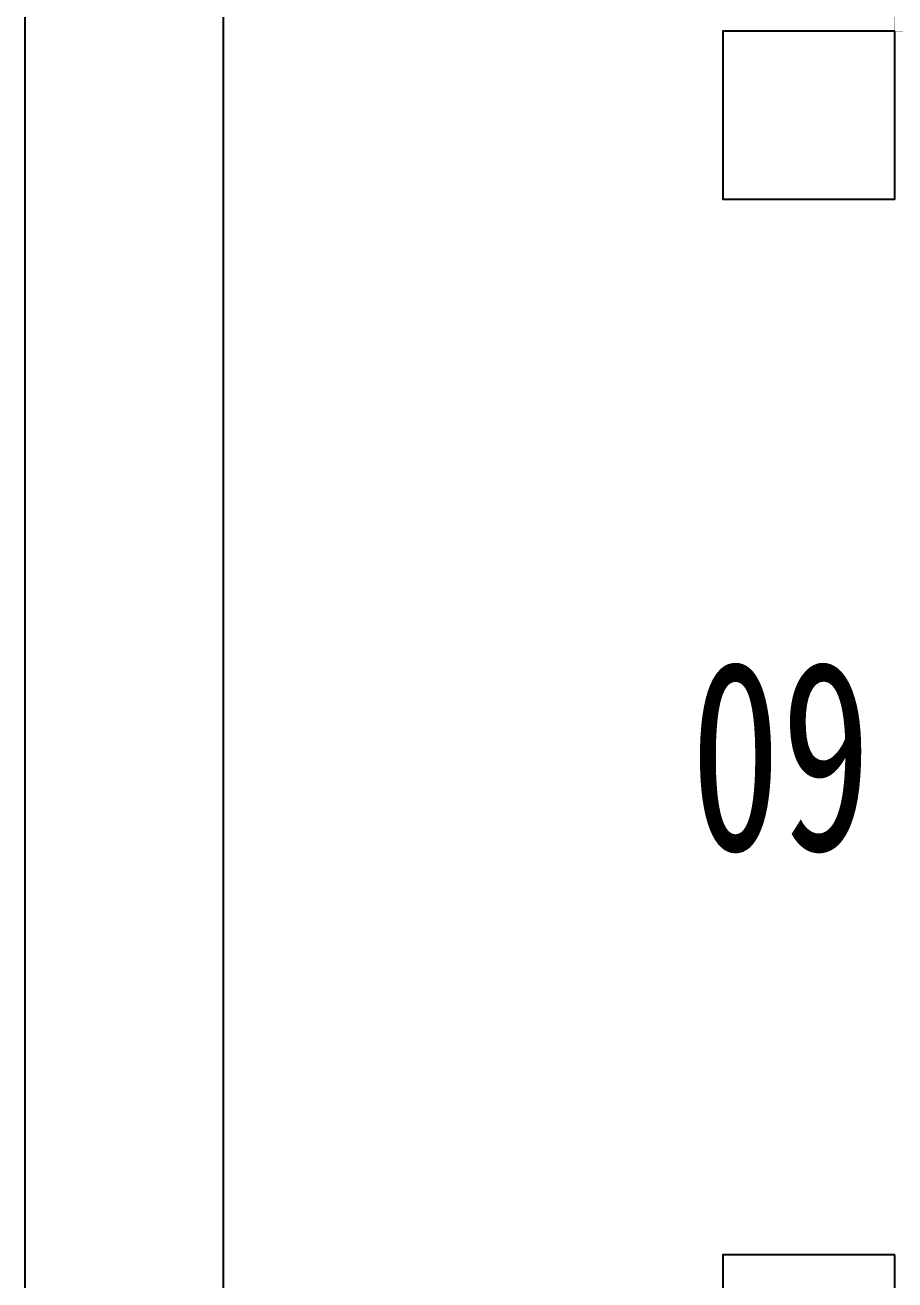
# Model space of a CAD drawing. Extents: x 447413 to 2975780, y -1432727 to 1301644.
# Drawn here: x 2513293 to 2617198, y -692625 to -542638 of the extents above; entities that cross this region are included whole.
import ezdxf

# ---------------------------------------------------------------- set-up
doc = ezdxf.new("R2010")
doc.units = 0
doc.header["$LTSCALE"] = 1000
doc.header["$MEASUREMENT"] = 0
for name, color, linetype in [('图框', 253, 'Continuous'), ('图纸编号', 6, 'Continuous'), ('短柱', 106, 'Continuous')]:
    doc.layers.add(name, color=color, linetype=linetype)
doc.styles.add('宋体', font='', dxfattribs={"height": 35})
doc.styles.get('宋体').set_extended_font_data('SimSun')

# ---------------------------------------------------------------- blocks, each defined once
blk = doc.blocks.new('A$C6B0021A6')
at = {"layer": '图框', "color": 2, "const_width": 40, "elevation": -84000}
blk.add_lwpolyline([(20, 84120), (118920, 84120), (118920, 20), (20, 20)], close=True, dxfattribs=at)

msp = doc.modelspace()

# ---------------------------------------------------------------- linework, layer by layer
msp.add_line((2513293.4, -1385021.9), (2513293.4, 1301643.6))
at = {"layer": '短柱'}
msp.add_lwpolyline([(2536951.2, -847288.7), (2975779.9, -847288.7), (2975779.9, 995793.9), (2536951.2, 995793.9)], close=True, dxfattribs=at)
at = {"layer": '短柱', "elevation": 126000}
for points in [[(2617198.3, -543366.5), (2596661.9, -543366.5), (2596661.9, -563455.5), (2617198.3, -563455.5)], [(2617198.3, -689635.5), (2596661.9, -689635.5), (2596661.9, -709724.4), (2617198.3, -709724.4)]]:
    msp.add_lwpolyline(points, close=True, dxfattribs=at)

# ---------------------------------------------------------------- block references
at = {"xscale": 1.5, "yscale": 1.5, "zscale": 1.5, "rotation": 270}
msp.add_blockref('A$C6B0021A6', (2617168.3, -364986.5, 252000), dxfattribs=at)

# ---------------------------------------------------------------- texts
at = {"layer": '图纸编号', "color": 6, "style": '宋体', "width": 0.7}
msp.add_text('09', height=22683.54, dxfattribs=at).set_placement((2592761.6, -641272.5, 252000))

doc.saveas('drawing.dxf')
